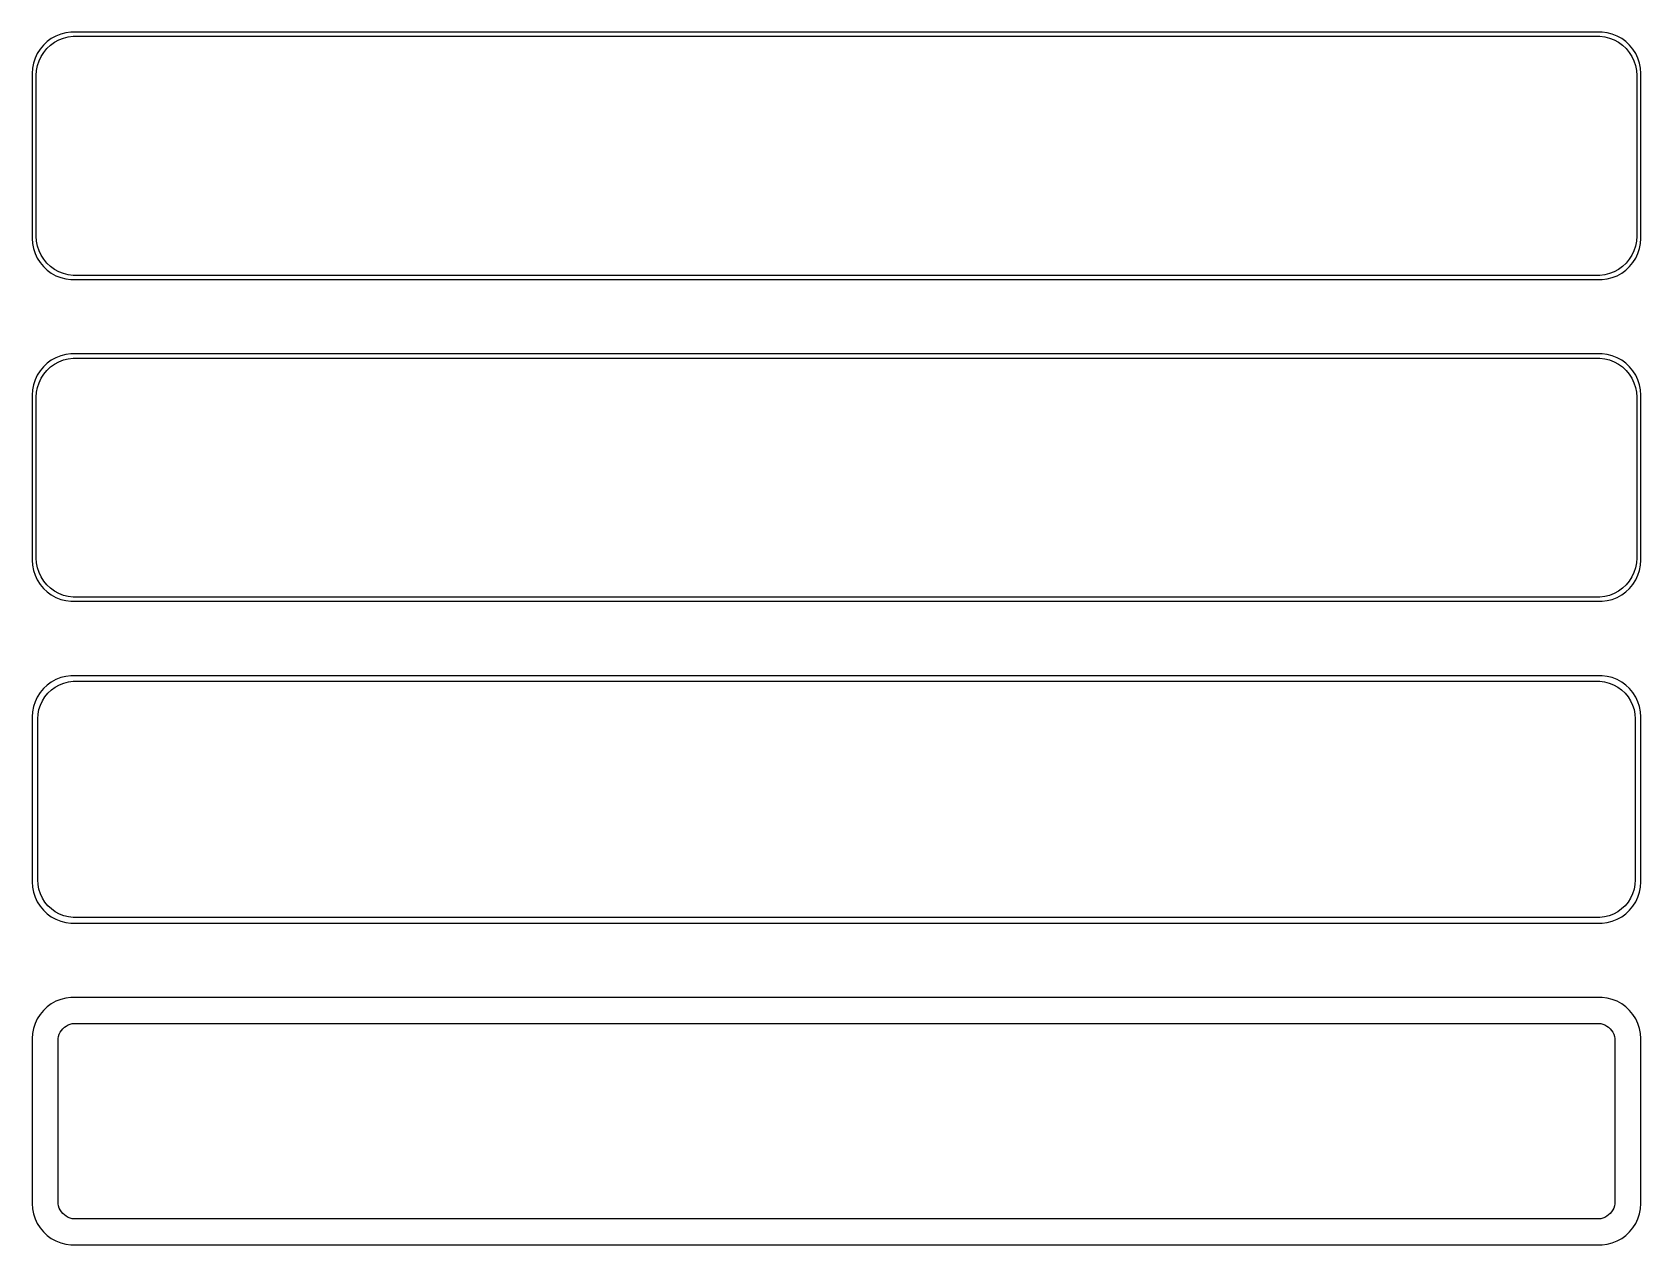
# Model space of a CAD drawing. Header units: metres. Extents: x -98 to 98, y 141 to 288.
import ezdxf

# ---------------------------------------------------------------- set-up
doc = ezdxf.new("R2010")
doc.units = ezdxf.units.M

msp = doc.modelspace()

# ---------------------------------------------------------------- linework, layer by layer
for p, q in [((-95.6871, 286.853), (-96.1448, 286.423)), ((-95.1791, 287.222), (-95.6871, 286.853)), ((-95.2778, 286.41), (-94.7952, 286.761)), ((-94.6289, 287.524), (-95.1791, 287.222)), ((-94.7952, 286.761), (-94.2724, 287.048)), ((-94.0451, 287.755), (-94.6289, 287.524)), ((-94.2724, 287.048), (-93.7178, 287.268)), ((-93.4369, 287.911), (-94.0451, 287.755)), ((-93.7178, 287.268), (-93.1401, 287.416)), ((-92.8139, 287.99), (-93.4369, 287.911)), ((-93.1401, 287.416), (-92.5482, 287.491)), ((92.8139, 287.99), (-92.8139, 287.99)), ((-92.5482, 287.491), (92.5482, 287.491)), ((92.5482, 287.491), (93.1401, 287.416)), ((93.4369, 287.911), (92.8139, 287.99)), ((93.1401, 287.416), (93.7178, 287.268)), ((94.0451, 287.755), (93.4369, 287.911)), ((93.7178, 287.268), (94.2724, 287.048)), ((94.6289, 287.524), (94.0451, 287.755)), ((94.2724, 287.048), (94.7952, 286.761)), ((95.1791, 287.222), (94.6289, 287.524)), ((94.7952, 286.761), (95.2778, 286.41)), ((95.6871, 286.853), (95.1791, 287.222)), ((96.1448, 286.423), (95.6871, 286.853)), ((-97.1489, 284.841), (-97.3429, 284.243)), ((-96.8815, 285.409), (-97.1489, 284.841)), ((-96.5451, 285.939), (-96.8815, 285.409)), ((-96.6664, 284.499), (-96.4125, 285.038)), ((-96.1448, 286.423), (-96.5451, 285.939)), ((-96.4125, 285.038), (-96.0928, 285.542)), ((-96.0928, 285.542), (-95.7126, 286.002)), ((-95.7126, 286.002), (-95.2778, 286.41)), ((95.2778, 286.41), (95.7126, 286.002)), ((95.7126, 286.002), (96.0928, 285.542)), ((96.0928, 285.542), (96.4125, 285.038)), ((96.5451, 285.939), (96.1448, 286.423)), ((96.4125, 285.038), (96.6664, 284.499)), ((96.8815, 285.409), (96.5451, 285.939)), ((97.1489, 284.841), (96.8815, 285.409)), ((97.3429, 284.243), (97.1489, 284.841)), ((-97.4606, 283.627), (-97.5, 283)), ((-97.5, 283), (-97.5, 263)), ((-97.3429, 284.243), (-97.4606, 283.627)), ((-97, 282.75), (-96.9625, 283.345)), ((-97, 263.25), (-97, 282.75)), ((-96.9625, 283.345), (-96.8508, 283.931)), ((-96.8508, 283.931), (-96.6664, 284.499)), ((96.6664, 284.499), (96.8508, 283.931)), ((96.8508, 283.931), (96.9625, 283.345)), ((96.9625, 283.345), (97, 282.75)), ((97, 282.75), (97, 263.25)), ((97.4606, 283.627), (97.3429, 284.243)), ((97.5, 283), (97.4606, 283.627)), ((97.5, 263), (97.5, 283)), ((-96.9625, 262.655), (-97, 263.25)), ((97, 263.25), (96.9625, 262.655)), ((-97.5, 263), (-97.4606, 262.373)), ((-97.4606, 262.373), (-97.3429, 261.757)), ((-97.3429, 261.757), (-97.1489, 261.159)), ((-96.8508, 262.069), (-96.9625, 262.655)), ((-96.6664, 261.501), (-96.8508, 262.069)), ((-96.4125, 260.962), (-96.6664, 261.501)), ((96.6664, 261.501), (96.4125, 260.962)), ((96.8508, 262.069), (96.6664, 261.501)), ((96.9625, 262.655), (96.8508, 262.069)), ((97.1489, 261.159), (97.3429, 261.757)), ((97.3429, 261.757), (97.4606, 262.373)), ((97.4606, 262.373), (97.5, 263)), ((-97.1489, 261.159), (-96.8815, 260.591)), ((-96.8815, 260.591), (-96.5451, 260.061)), ((-96.5451, 260.061), (-96.1448, 259.577)), ((-96.0928, 260.458), (-96.4125, 260.962)), ((-96.1448, 259.577), (-95.6871, 259.147)), ((-95.7126, 259.998), (-96.0928, 260.458)), ((-95.2778, 259.59), (-95.7126, 259.998)), ((-94.7952, 259.239), (-95.2778, 259.59)), ((95.2778, 259.59), (94.7952, 259.239)), ((95.7126, 259.998), (95.2778, 259.59)), ((95.6871, 259.147), (96.1448, 259.577)), ((96.0928, 260.458), (95.7126, 259.998)), ((96.4125, 260.962), (96.0928, 260.458)), ((96.1448, 259.577), (96.5451, 260.061)), ((96.5451, 260.061), (96.8815, 260.591)), ((96.8815, 260.591), (97.1489, 261.159)), ((-95.6871, 259.147), (-95.1791, 258.778)), ((-95.1791, 258.778), (-94.6289, 258.476)), ((-94.2724, 258.952), (-94.7952, 259.239)), ((-94.6289, 258.476), (-94.0451, 258.245)), ((-93.7178, 258.732), (-94.2724, 258.952)), ((-94.0451, 258.245), (-93.4369, 258.089)), ((-93.1401, 258.584), (-93.7178, 258.732)), ((-93.4369, 258.089), (-92.8139, 258.01)), ((-92.5482, 258.509), (-93.1401, 258.584)), ((-92.8139, 258.01), (92.8139, 258.01)), ((92.5482, 258.509), (-92.5482, 258.509)), ((93.1401, 258.584), (92.5482, 258.509)), ((92.8139, 258.01), (93.4369, 258.089)), ((93.7178, 258.732), (93.1401, 258.584)), ((93.4369, 258.089), (94.0451, 258.245)), ((94.2724, 258.952), (93.7178, 258.732)), ((94.0451, 258.245), (94.6289, 258.476)), ((94.7952, 259.239), (94.2724, 258.952)), ((94.6289, 258.476), (95.1791, 258.778)), ((95.1791, 258.778), (95.6871, 259.147)), ((-95.6871, 247.853), (-96.1448, 247.423)), ((-95.1791, 248.222), (-95.6871, 247.853)), ((-95.2778, 247.41), (-94.7952, 247.761)), ((-94.6289, 248.524), (-95.1791, 248.222)), ((-94.7952, 247.761), (-94.2724, 248.048)), ((-94.0451, 248.755), (-94.6289, 248.524)), ((-94.2724, 248.048), (-93.7178, 248.268)), ((-93.4369, 248.911), (-94.0451, 248.755)), ((-93.7178, 248.268), (-93.1401, 248.416)), ((-92.8139, 248.99), (-93.4369, 248.911)), ((-93.1401, 248.416), (-92.5482, 248.491)), ((92.8139, 248.99), (-92.8139, 248.99)), ((-92.5482, 248.491), (92.5482, 248.491)), ((92.5482, 248.491), (93.1401, 248.416)), ((93.4369, 248.911), (92.8139, 248.99)), ((93.1401, 248.416), (93.7178, 248.268)), ((94.0451, 248.755), (93.4369, 248.911)), ((93.7178, 248.268), (94.2724, 248.048)), ((94.6289, 248.524), (94.0451, 248.755)), ((94.2724, 248.048), (94.7952, 247.761)), ((95.1791, 248.222), (94.6289, 248.524)), ((94.7952, 247.761), (95.2778, 247.41)), ((95.6871, 247.853), (95.1791, 248.222)), ((96.1448, 247.423), (95.6871, 247.853)), ((-97.1489, 245.841), (-97.3429, 245.243)), ((-96.8815, 246.409), (-97.1489, 245.841)), ((-96.5451, 246.939), (-96.8815, 246.409)), ((-96.6664, 245.499), (-96.4125, 246.038)), ((-96.1448, 247.423), (-96.5451, 246.939)), ((-96.4125, 246.038), (-96.0928, 246.542)), ((-96.0928, 246.542), (-95.7126, 247.002)), ((-95.7126, 247.002), (-95.2778, 247.41)), ((95.2778, 247.41), (95.7126, 247.002)), ((95.7126, 247.002), (96.0928, 246.542)), ((96.0928, 246.542), (96.4125, 246.038)), ((96.5451, 246.939), (96.1448, 247.423)), ((96.4125, 246.038), (96.6664, 245.499)), ((96.8815, 246.409), (96.5451, 246.939)), ((97.1489, 245.841), (96.8815, 246.409)), ((97.3429, 245.243), (97.1489, 245.841)), ((-97.4606, 244.627), (-97.5, 244)), ((-97.5, 244), (-97.5, 224)), ((-97.3429, 245.243), (-97.4606, 244.627)), ((-97, 243.75), (-96.9625, 244.345)), ((-97, 224.25), (-97, 243.75)), ((-96.9625, 244.345), (-96.8508, 244.931)), ((-96.8508, 244.931), (-96.6664, 245.499)), ((96.6664, 245.499), (96.8508, 244.931)), ((96.8508, 244.931), (96.9625, 244.345)), ((96.9625, 244.345), (97, 243.75)), ((97, 243.75), (97, 224.25)), ((97.4606, 244.627), (97.3429, 245.243)), ((97.5, 244), (97.4606, 244.627)), ((97.5, 224), (97.5, 244)), ((-96.9625, 223.655), (-97, 224.25)), ((97, 224.25), (96.9625, 223.655)), ((-97.5, 224), (-97.4606, 223.373)), ((-97.4606, 223.373), (-97.3429, 222.757)), ((-97.3429, 222.757), (-97.1489, 222.159)), ((-96.8508, 223.069), (-96.9625, 223.655)), ((-96.6664, 222.501), (-96.8508, 223.069)), ((-96.4125, 221.962), (-96.6664, 222.501)), ((96.6664, 222.501), (96.4125, 221.962)), ((96.8508, 223.069), (96.6664, 222.501)), ((96.9625, 223.655), (96.8508, 223.069)), ((97.1489, 222.159), (97.3429, 222.757)), ((97.3429, 222.757), (97.4606, 223.373)), ((97.4606, 223.373), (97.5, 224)), ((-97.1489, 222.159), (-96.8815, 221.591)), ((-96.8815, 221.591), (-96.5451, 221.061)), ((-96.5451, 221.061), (-96.1448, 220.577)), ((-96.0928, 221.458), (-96.4125, 221.962)), ((-96.1448, 220.577), (-95.6871, 220.147)), ((-95.7126, 220.998), (-96.0928, 221.458)), ((-95.2778, 220.59), (-95.7126, 220.998)), ((-94.7952, 220.239), (-95.2778, 220.59)), ((95.2778, 220.59), (94.7952, 220.239)), ((95.7126, 220.998), (95.2778, 220.59)), ((95.6871, 220.147), (96.1448, 220.577)), ((96.0928, 221.458), (95.7126, 220.998)), ((96.4125, 221.962), (96.0928, 221.458)), ((96.1448, 220.577), (96.5451, 221.061)), ((96.5451, 221.061), (96.8815, 221.591)), ((96.8815, 221.591), (97.1489, 222.159)), ((-95.6871, 220.147), (-95.1791, 219.778)), ((-95.1791, 219.778), (-94.6289, 219.476)), ((-94.2724, 219.952), (-94.7952, 220.239)), ((-94.6289, 219.476), (-94.0451, 219.245)), ((-93.7178, 219.732), (-94.2724, 219.952)), ((-94.0451, 219.245), (-93.4369, 219.089)), ((-93.1401, 219.584), (-93.7178, 219.732)), ((-93.4369, 219.089), (-92.8139, 219.01)), ((-92.5482, 219.509), (-93.1401, 219.584)), ((-92.8139, 219.01), (92.8139, 219.01)), ((92.5482, 219.509), (-92.5482, 219.509)), ((93.1401, 219.584), (92.5482, 219.509)), ((92.8139, 219.01), (93.4369, 219.089)), ((93.7178, 219.732), (93.1401, 219.584)), ((93.4369, 219.089), (94.0451, 219.245)), ((94.2724, 219.952), (93.7178, 219.732)), ((94.0451, 219.245), (94.6289, 219.476)), ((94.7952, 220.239), (94.2724, 219.952)), ((94.6289, 219.476), (95.1791, 219.778)), ((95.1791, 219.778), (95.6871, 220.147)), ((-95.6871, 208.853), (-96.1448, 208.423)), ((-95.1791, 209.222), (-95.6871, 208.853)), ((-94.6289, 209.524), (-95.1791, 209.222)), ((-94.7032, 208.616), (-94.1994, 208.893)), ((-94.0451, 209.755), (-94.6289, 209.524)), ((-94.1994, 208.893), (-93.6648, 209.104)), ((-93.4369, 209.911), (-94.0451, 209.755)), ((-93.6648, 209.104), (-93.1079, 209.247)), ((-92.8139, 209.99), (-93.4369, 209.911)), ((-93.1079, 209.247), (-92.5375, 209.319)), ((92.8139, 209.99), (-92.8139, 209.99)), ((-92.5375, 209.319), (92.5375, 209.319)), ((92.5375, 209.319), (93.1079, 209.247)), ((93.4369, 209.911), (92.8139, 209.99)), ((93.1079, 209.247), (93.6648, 209.104)), ((94.0451, 209.755), (93.4369, 209.911)), ((93.6648, 209.104), (94.1994, 208.893)), ((94.6289, 209.524), (94.0451, 209.755)), ((94.1994, 208.893), (94.7032, 208.616)), ((95.1791, 209.222), (94.6289, 209.524)), ((95.6871, 208.853), (95.1791, 209.222)), ((96.1448, 208.423), (95.6871, 208.853)), ((-97.1489, 206.841), (-97.3429, 206.243)), ((-96.8815, 207.409), (-97.1489, 206.841)), ((-96.5451, 207.939), (-96.8815, 207.409)), ((-96.1448, 208.423), (-96.5451, 207.939)), ((-96.5069, 206.435), (-96.2621, 206.956)), ((-96.2621, 206.956), (-95.954, 207.441)), ((-95.954, 207.441), (-95.5875, 207.884)), ((-95.5875, 207.884), (-95.1684, 208.278)), ((-95.1684, 208.278), (-94.7032, 208.616)), ((94.7032, 208.616), (95.1684, 208.278)), ((95.1684, 208.278), (95.5875, 207.884)), ((95.5875, 207.884), (95.954, 207.441)), ((95.954, 207.441), (96.2621, 206.956)), ((96.5451, 207.939), (96.1448, 208.423)), ((96.2621, 206.956), (96.5069, 206.435)), ((96.8815, 207.409), (96.5451, 207.939)), ((97.1489, 206.841), (96.8815, 207.409)), ((97.3429, 206.243), (97.1489, 206.841)), ((-97.4606, 205.627), (-97.5, 205)), ((-97.5, 205), (-97.5, 185)), ((-97.3429, 206.243), (-97.4606, 205.627)), ((-96.8284, 204.75), (-96.7923, 205.324)), ((-96.8284, 185.25), (-96.8284, 204.75)), ((-96.7923, 205.324), (-96.6846, 205.889)), ((-96.6846, 205.889), (-96.5069, 206.435)), ((96.5069, 206.435), (96.6846, 205.889)), ((96.6846, 205.889), (96.7923, 205.324)), ((96.7923, 205.324), (96.8284, 204.75)), ((96.8284, 204.75), (96.8284, 185.25)), ((97.4606, 205.627), (97.3429, 206.243)), ((97.5, 205), (97.4606, 205.627)), ((97.5, 185), (97.5, 205)), ((-96.7923, 184.676), (-96.8284, 185.25)), ((96.8284, 185.25), (96.7923, 184.676)), ((-97.5, 185), (-97.4606, 184.373)), ((-97.4606, 184.373), (-97.3429, 183.757)), ((-97.3429, 183.757), (-97.1489, 183.159)), ((-96.6846, 184.111), (-96.7923, 184.676)), ((-96.5069, 183.565), (-96.6846, 184.111)), ((-96.2621, 183.044), (-96.5069, 183.565)), ((96.5069, 183.565), (96.2621, 183.044)), ((96.6846, 184.111), (96.5069, 183.565)), ((96.7923, 184.676), (96.6846, 184.111)), ((97.1489, 183.159), (97.3429, 183.757)), ((97.3429, 183.757), (97.4606, 184.373)), ((97.4606, 184.373), (97.5, 185)), ((-97.1489, 183.159), (-96.8815, 182.591)), ((-96.8815, 182.591), (-96.5451, 182.061)), ((-96.5451, 182.061), (-96.1448, 181.577)), ((-95.954, 182.559), (-96.2621, 183.044)), ((-96.1448, 181.577), (-95.6871, 181.147)), ((-95.5875, 182.116), (-95.954, 182.559)), ((-95.1684, 181.722), (-95.5875, 182.116)), ((-94.7032, 181.384), (-95.1684, 181.722)), ((-94.1994, 181.107), (-94.7032, 181.384)), ((94.7032, 181.384), (94.1994, 181.107)), ((95.1684, 181.722), (94.7032, 181.384)), ((95.5875, 182.116), (95.1684, 181.722)), ((95.954, 182.559), (95.5875, 182.116)), ((95.6871, 181.147), (96.1448, 181.577)), ((96.2621, 183.044), (95.954, 182.559)), ((96.1448, 181.577), (96.5451, 182.061)), ((96.5451, 182.061), (96.8815, 182.591)), ((96.8815, 182.591), (97.1489, 183.159)), ((-95.6871, 181.147), (-95.1791, 180.778)), ((-95.1791, 180.778), (-94.6289, 180.476)), ((-94.6289, 180.476), (-94.0451, 180.245)), ((-93.6648, 180.896), (-94.1994, 181.107)), ((-94.0451, 180.245), (-93.4369, 180.089)), ((-93.1079, 180.753), (-93.6648, 180.896)), ((-93.4369, 180.089), (-92.8139, 180.01)), ((-92.5375, 180.681), (-93.1079, 180.753)), ((-92.8139, 180.01), (92.8139, 180.01)), ((92.5375, 180.681), (-92.5375, 180.681)), ((93.1079, 180.753), (92.5375, 180.681)), ((92.8139, 180.01), (93.4369, 180.089)), ((93.6648, 180.896), (93.1079, 180.753)), ((93.4369, 180.089), (94.0451, 180.245)), ((94.1994, 181.107), (93.6648, 180.896)), ((94.0451, 180.245), (94.6289, 180.476)), ((94.6289, 180.476), (95.1791, 180.778)), ((95.1791, 180.778), (95.6871, 181.147)), ((-95.6871, 169.853), (-96.1448, 169.423)), ((-95.1791, 170.222), (-95.6871, 169.853)), ((-94.6289, 170.524), (-95.1791, 170.222)), ((-94.0451, 170.755), (-94.6289, 170.524)), ((-93.4369, 170.911), (-94.0451, 170.755)), ((-92.8139, 170.99), (-93.4369, 170.911)), ((92.8139, 170.99), (-92.8139, 170.99)), ((93.4369, 170.911), (92.8139, 170.99)), ((94.0451, 170.755), (93.4369, 170.911)), ((94.6289, 170.524), (94.0451, 170.755)), ((95.1791, 170.222), (94.6289, 170.524)), ((95.6871, 169.853), (95.1791, 170.222)), ((96.1448, 169.423), (95.6871, 169.853)), ((-97.1489, 167.841), (-97.3429, 167.243)), ((-96.8815, 168.409), (-97.1489, 167.841)), ((-96.5451, 168.939), (-96.8815, 168.409)), ((-96.1448, 169.423), (-96.5451, 168.939)), ((-93.1482, 167.659), (-92.9019, 167.756)), ((-92.9019, 167.756), (-92.6453, 167.822)), ((-92.6453, 167.822), (-92.3825, 167.855)), ((-92.3825, 167.855), (92.3825, 167.855)), ((92.3825, 167.855), (92.6453, 167.822)), ((92.6453, 167.822), (92.9019, 167.756)), ((92.9019, 167.756), (93.1482, 167.659)), ((96.5451, 168.939), (96.1448, 169.423)), ((96.8815, 168.409), (96.5451, 168.939)), ((97.1489, 167.841), (96.8815, 168.409)), ((97.3429, 167.243), (97.1489, 167.841)), ((-97.4606, 166.627), (-97.5, 166)), ((-97.5, 166), (-97.5, 146)), ((-97.3429, 167.243), (-97.4606, 166.627)), ((-94.3596, 165.75), (-94.343, 166.014)), ((-94.3596, 146.25), (-94.3596, 165.75)), ((-94.343, 166.014), (-94.2934, 166.275)), ((-94.2934, 166.275), (-94.2115, 166.527)), ((-94.2115, 166.527), (-94.0987, 166.766)), ((-94.0987, 166.766), (-93.9567, 166.99)), ((-93.9567, 166.99), (-93.7879, 167.194)), ((-93.7879, 167.194), (-93.5947, 167.375)), ((-93.5947, 167.375), (-93.3804, 167.531)), ((-93.3804, 167.531), (-93.1482, 167.659)), ((93.1482, 167.659), (93.3804, 167.531)), ((93.3804, 167.531), (93.5947, 167.375)), ((93.5947, 167.375), (93.7879, 167.194)), ((93.7879, 167.194), (93.9567, 166.99)), ((93.9567, 166.99), (94.0987, 166.766)), ((94.0987, 166.766), (94.2115, 166.527)), ((94.2115, 166.527), (94.2934, 166.275)), ((94.2934, 166.275), (94.343, 166.014)), ((94.343, 166.014), (94.3596, 165.75)), ((94.3596, 165.75), (94.3596, 146.25)), ((97.4606, 166.627), (97.3429, 167.243)), ((97.5, 166), (97.4606, 166.627)), ((97.5, 146), (97.5, 166)), ((-94.343, 145.986), (-94.3596, 146.25)), ((94.3596, 146.25), (94.343, 145.986)), ((-97.5, 146), (-97.4606, 145.373)), ((-97.4606, 145.373), (-97.3429, 144.757)), ((-97.3429, 144.757), (-97.1489, 144.159)), ((-94.2934, 145.725), (-94.343, 145.986)), ((-94.2115, 145.473), (-94.2934, 145.725)), ((-94.0987, 145.234), (-94.2115, 145.473)), ((-93.9567, 145.01), (-94.0987, 145.234)), ((-93.7879, 144.806), (-93.9567, 145.01)), ((-93.5947, 144.625), (-93.7879, 144.806)), ((-93.3804, 144.469), (-93.5947, 144.625)), ((-93.1482, 144.341), (-93.3804, 144.469)), ((-92.9019, 144.244), (-93.1482, 144.341)), ((93.1482, 144.341), (92.9019, 144.244)), ((93.3804, 144.469), (93.1482, 144.341)), ((93.5947, 144.625), (93.3804, 144.469)), ((93.7879, 144.806), (93.5947, 144.625)), ((93.9567, 145.01), (93.7879, 144.806)), ((94.0987, 145.234), (93.9567, 145.01)), ((94.2115, 145.473), (94.0987, 145.234)), ((94.2934, 145.725), (94.2115, 145.473)), ((94.343, 145.986), (94.2934, 145.725)), ((97.1489, 144.159), (97.3429, 144.757)), ((97.3429, 144.757), (97.4606, 145.373)), ((97.4606, 145.373), (97.5, 146)), ((-97.1489, 144.159), (-96.8815, 143.591)), ((-96.8815, 143.591), (-96.5451, 143.061)), ((-96.5451, 143.061), (-96.1448, 142.577)), ((-96.1448, 142.577), (-95.6871, 142.147)), ((-92.6453, 144.178), (-92.9019, 144.244)), ((-92.3825, 144.145), (-92.6453, 144.178)), ((92.3825, 144.145), (-92.3825, 144.145)), ((92.6453, 144.178), (92.3825, 144.145)), ((92.9019, 144.244), (92.6453, 144.178)), ((95.6871, 142.147), (96.1448, 142.577)), ((96.1448, 142.577), (96.5451, 143.061)), ((96.5451, 143.061), (96.8815, 143.591)), ((96.8815, 143.591), (97.1489, 144.159)), ((-95.6871, 142.147), (-95.1791, 141.778)), ((-95.1791, 141.778), (-94.6289, 141.476)), ((-94.6289, 141.476), (-94.0451, 141.245)), ((-94.0451, 141.245), (-93.4369, 141.089)), ((-93.4369, 141.089), (-92.8139, 141.01)), ((-92.8139, 141.01), (92.8139, 141.01)), ((92.8139, 141.01), (93.4369, 141.089)), ((93.4369, 141.089), (94.0451, 141.245)), ((94.0451, 141.245), (94.6289, 141.476)), ((94.6289, 141.476), (95.1791, 141.778)), ((95.1791, 141.778), (95.6871, 142.147))]:
    msp.add_line(p, q)

doc.saveas('drawing.dxf')
